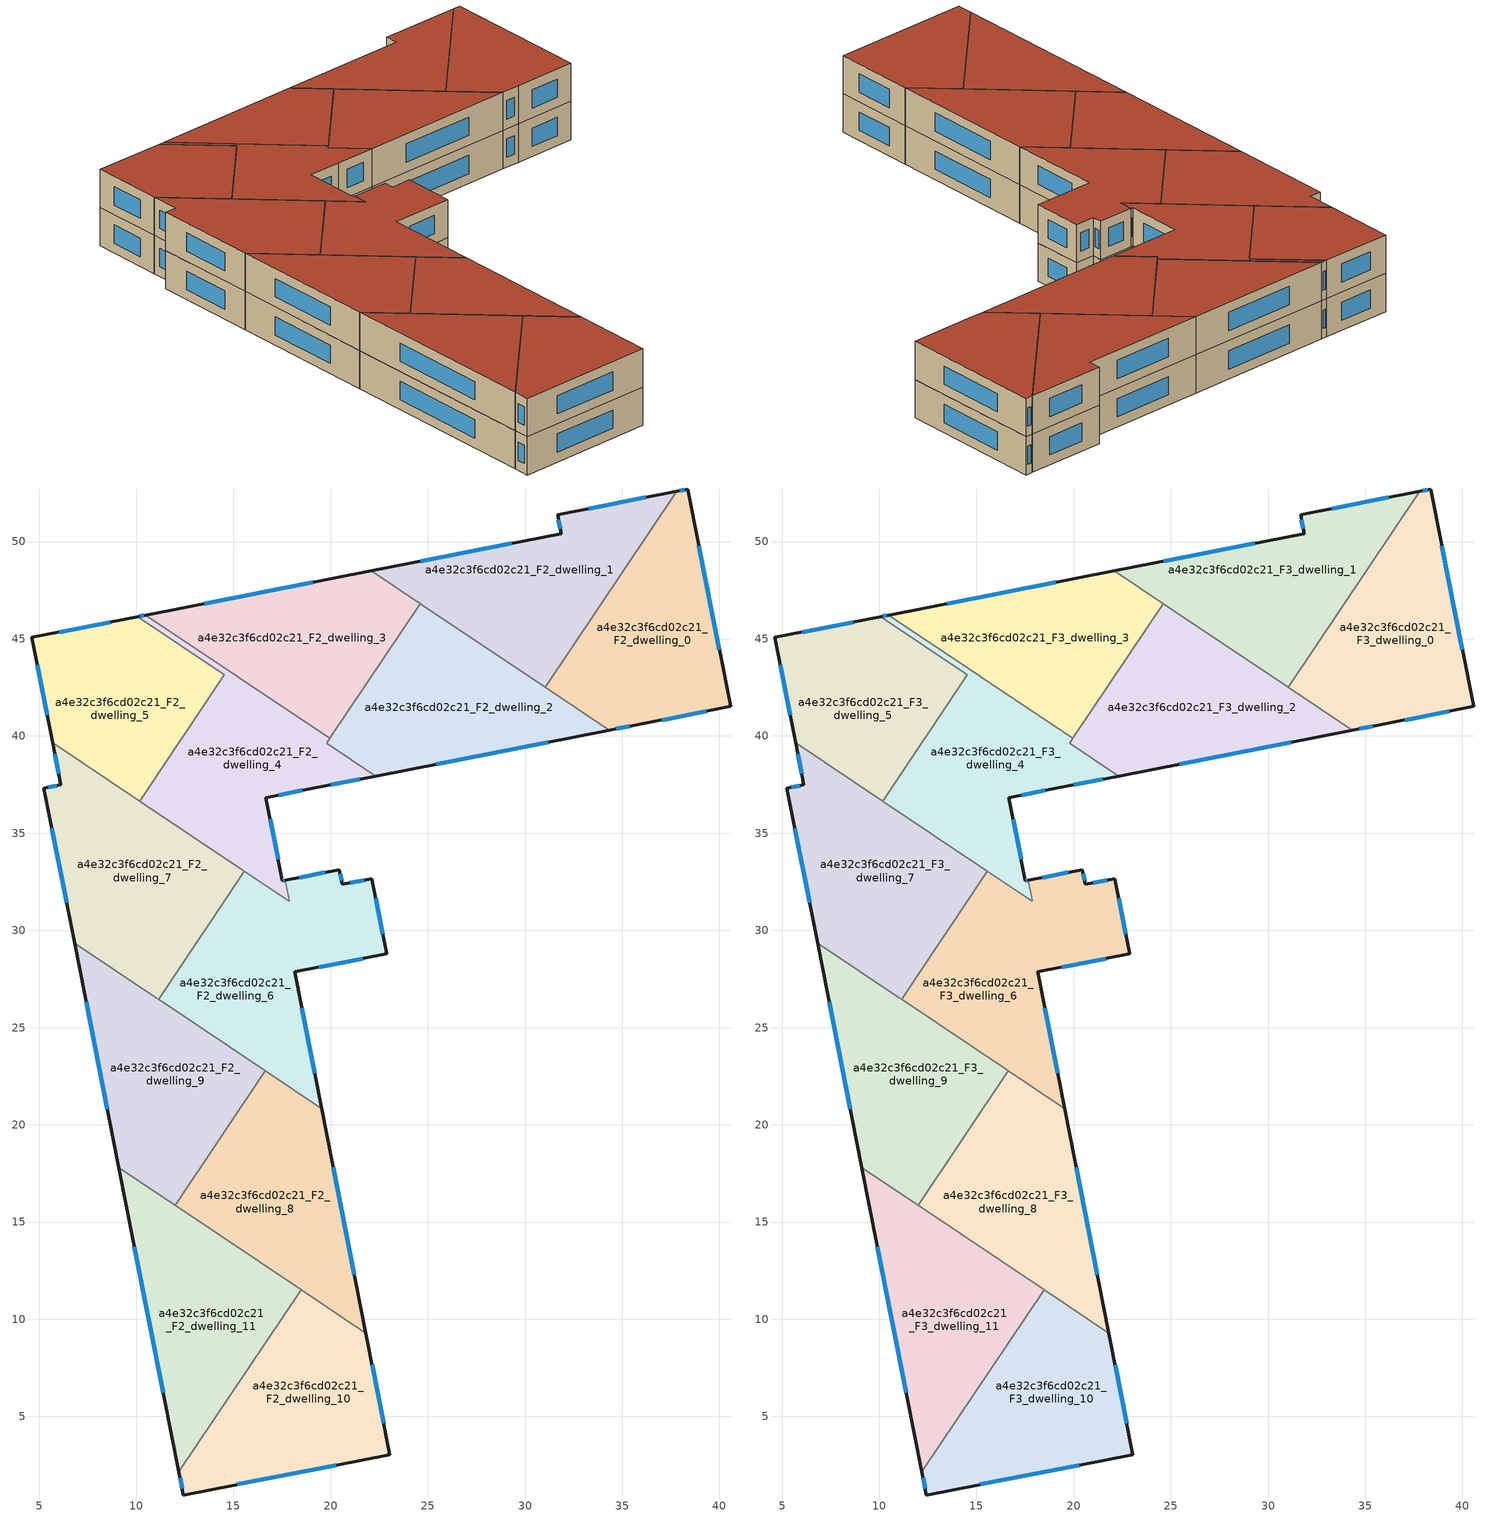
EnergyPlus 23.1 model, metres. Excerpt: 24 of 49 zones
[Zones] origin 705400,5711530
a4e32c3f6cd02c21_F2_dwelling_0
 floor to a4e32c3f6cd02c21_F1_dwelling_0 (EU_floor_Construction): 38.37,52.7 40.57,41.52 35.77,40.57 34.32,40.29 31.04,42.5 37.8,52.59 z6
 wall outside (EU_wall_Construction): 34.32,40.29 35.77,40.57 40.57,41.52 38.37,52.7 37.8,52.59 z6:9
 wall to a4e32c3f6cd02c21_F2_dwelling_1 (EU_wall_Construction): 37.8,52.59 31.04,42.5 z6:9
 wall to a4e32c3f6cd02c21_F2_dwelling_2 (EU_wall_Construction): 31.04,42.5 34.32,40.29 z6:9
 window (EU_Window_Construction): 34.7,40.36 35.39,40.5 / 38.22,52.68 37.95,52.62 / 40,44.43 38.94,49.8 / 37.02,40.82 39.32,41.28 z6.78:8.22
a4e32c3f6cd02c21_F2_dwelling_1
 floor to a4e32c3f6cd02c21_F1_dwelling_1 (EU_floor_Construction): 37.8,52.59 31.04,42.5 22.08,48.5 31.86,50.41 31.67,51.39 z6
 wall outside (EU_wall_Construction): 37.8,52.59 31.67,51.39 31.86,50.41 22.08,48.5 z6:9
 wall to a4e32c3f6cd02c21_F2_dwelling_3 (EU_wall_Construction): 22.08,48.5 24.61,46.8 z6:9
 wall to a4e32c3f6cd02c21_F2_dwelling_2 (EU_wall_Construction): 24.61,46.8 31.04,42.5 z6:9
 window (EU_Window_Construction): 29.32,49.91 24.63,48.99 / 31.72,51.13 31.81,50.67 / 36.21,52.28 33.26,51.7 z6.78:8.22
a4e32c3f6cd02c21_F2_dwelling_10
 floor to a4e32c3f6cd02c21_F1_dwelling_10 (EU_floor_Construction): 21.81,9.29 23.05,3.04 12.43,0.96 12.19,2.15 18.48,11.52 z6
 wall outside (EU_wall_Construction): 12.19,2.15 12.43,0.96 23.05,3.04 21.81,9.29 z6:9
 wall to a4e32c3f6cd02c21_F2_dwelling_11 (EU_wall_Construction): 18.48,11.52 12.19,2.15 z6:9
 wall to a4e32c3f6cd02c21_F2_dwelling_8 (EU_wall_Construction): 21.81,9.29 18.48,11.52 z6:9
 window (EU_Window_Construction): 22.72,4.66 22.13,7.66 / 15.19,1.5 20.28,2.5 / 12.26,1.84 12.37,1.27 z6.78:8.22
a4e32c3f6cd02c21_F2_dwelling_11
 floor to a4e32c3f6cd02c21_F1_dwelling_11 (EU_floor_Construction): 18.48,11.52 12.19,2.15 9.1,17.8 z6
 wall outside (EU_wall_Construction): 9.1,17.8 12.19,2.15 z6:9
 wall to a4e32c3f6cd02c21_F2_dwelling_9 (EU_wall_Construction): 12,15.86 9.1,17.8 z6:9
 wall to a4e32c3f6cd02c21_F2_dwelling_8 (EU_wall_Construction): 18.48,11.52 12,15.86 z6:9
 window (EU_Window_Construction): 9.91,13.73 11.39,6.22 z6.78:8.22
a4e32c3f6cd02c21_F2_dwelling_2
 floor to a4e32c3f6cd02c21_F1_dwelling_2 (EU_floor_Construction): 34.32,40.29 22.32,37.94 19.8,39.63 24.61,46.8 z6
 wall outside (EU_wall_Construction): 22.32,37.94 34.32,40.29 z6:9
 wall to a4e32c3f6cd02c21_F2_dwelling_4 (EU_wall_Construction): 19.96,39.88 19.8,39.63 22.32,37.94 z6:9
 wall to a4e32c3f6cd02c21_F2_dwelling_3 (EU_wall_Construction): 24.61,46.8 19.96,39.88 z6:9
 window (EU_Window_Construction): 25.44,38.55 31.2,39.68 z6.78:8.22
a4e32c3f6cd02c21_F2_dwelling_3
 floor to a4e32c3f6cd02c21_F1_dwelling_3 (EU_floor_Construction): 24.61,46.8 19.96,39.88 10.5,46.22 22.08,48.5 z6
 wall outside (EU_wall_Construction): 22.08,48.5 10.5,46.22 z6:9
 wall to a4e32c3f6cd02c21_F2_dwelling_4 (EU_wall_Construction): 10.5,46.22 19.96,39.88 z6:9
 window (EU_Window_Construction): 19.07,47.9 13.51,46.81 z6.78:8.22
a4e32c3f6cd02c21_F2_dwelling_4
 floor to a4e32c3f6cd02c21_F1_dwelling_4 (EU_floor_Construction): 19.96,39.88 19.8,39.63 22.32,37.94 19.2,37.33 16.67,36.83 17.51,32.55 17.66,32.58 17.69,32.43 17.88,31.49 10.18,36.65 14.54,43.15 10.08,46.14 10.5,46.22 z6
 wall outside (EU_wall_Construction): 10.5,46.22 10.08,46.14 / 17.66,32.58 17.51,32.55 16.67,36.83 19.2,37.33 22.32,37.94 z6:9
 wall to a4e32c3f6cd02c21_F2_dwelling_5 (EU_wall_Construction): 10.08,46.14 14.54,43.15 10.18,36.65 z6:9
 wall to a4e32c3f6cd02c21_F2_dwelling_6 (EU_wall_Construction): 15.56,33.04 17.88,31.49 17.83,31.7 17.69,32.43 17.66,32.58 z6:9
 wall to a4e32c3f6cd02c21_F2_dwelling_7 (EU_wall_Construction): 10.18,36.65 15.48,33.1 15.56,33.04 z6:9
 window (EU_Window_Construction): 10.39,46.2 10.19,46.16 / 20.01,37.49 21.51,37.78 / 17.33,36.96 18.54,37.2 / 17.29,33.66 16.89,35.71 / 17.62,32.57 17.55,32.56 z6.78:8.22
a4e32c3f6cd02c21_F2_dwelling_5
 floor to a4e32c3f6cd02c21_F1_dwelling_5 (EU_floor_Construction): 14.54,43.15 10.18,36.65 5.7,39.66 4.63,45.07 10.08,46.14 z6
 wall outside (EU_wall_Construction): 10.08,46.14 4.63,45.07 5.7,39.66 z6:9
 wall to a4e32c3f6cd02c21_F2_dwelling_7 (EU_wall_Construction): 5.7,39.66 10.18,36.65 z6:9
 window (EU_Window_Construction): 4.91,43.66 5.42,41.06 / 8.67,45.86 6.05,45.35 z6.78:8.22
a4e32c3f6cd02c21_F2_dwelling_6
 floor to a4e32c3f6cd02c21_F1_dwelling_6 (EU_floor_Construction): 22.12,32.66 22.88,28.79 18.15,27.87 19.54,20.83 11.15,26.45 15.56,33.04 17.88,31.49 17.83,31.7 17.69,32.43 17.66,32.58 20.45,33.12 20.61,32.36 z6
 wall outside (EU_wall_Construction): 19.54,20.83 18.15,27.87 22.88,28.79 22.12,32.66 20.61,32.36 20.45,33.12 17.66,32.58 z6:9
 wall to a4e32c3f6cd02c21_F2_dwelling_7 (EU_wall_Construction): 15.56,33.04 11.15,26.45 z6:9
 wall to a4e32c3f6cd02c21_F2_dwelling_9 (EU_wall_Construction): 11.15,26.45 16.64,22.77 z6:9
 wall to a4e32c3f6cd02c21_F2_dwelling_8 (EU_wall_Construction): 16.64,22.77 19.54,20.83 z6:9
 window (EU_Window_Construction): 19.73,32.98 18.39,32.72 / 20.57,32.56 20.49,32.93 / 21.73,32.58 21,32.44 / 22.69,29.8 22.32,31.65 / 19.38,28.11 21.65,28.55 / 19.18,22.66 18.51,26.03 z6.78:8.22
a4e32c3f6cd02c21_F2_dwelling_7
 floor to a4e32c3f6cd02c21_F1_dwelling_7 (EU_floor_Construction): 15.48,33.1 15.56,33.04 11.15,26.45 11.06,26.51 6.83,29.35 5.25,37.32 6.13,37.49 5.7,39.66 z6
 wall outside (EU_wall_Construction): 5.7,39.66 6.13,37.49 5.25,37.32 6.83,29.35 z6:9
 wall to a4e32c3f6cd02c21_F2_dwelling_9 (EU_wall_Construction): 6.83,29.35 11.06,26.51 11.15,26.45 z6:9
 window (EU_Window_Construction): 5.66,35.25 6.42,31.42 / 5.9,37.45 5.48,37.37 / 5.81,39.09 6.02,38.05 z6.78:8.22
a4e32c3f6cd02c21_F2_dwelling_8
 floor to a4e32c3f6cd02c21_F1_dwelling_8 (EU_floor_Construction): 19.54,20.83 21.81,9.29 12,15.86 16.64,22.77 z6
 wall outside (EU_wall_Construction): 21.81,9.29 19.54,20.83 z6:9
 wall to a4e32c3f6cd02c21_F2_dwelling_9 (EU_wall_Construction): 16.64,22.77 12,15.86 z6:9
 window (EU_Window_Construction): 21.22,12.29 20.13,17.82 z6.78:8.22
a4e32c3f6cd02c21_F2_dwelling_9
 floor to a4e32c3f6cd02c21_F1_dwelling_9 (EU_floor_Construction): 16.64,22.77 12,15.86 9.1,17.8 6.83,29.35 z6
 wall outside (EU_wall_Construction): 6.83,29.35 9.1,17.8 z6:9
 window (EU_Window_Construction): 7.42,26.34 8.51,20.8 z6.78:8.22
a4e32c3f6cd02c21_F3_dwelling_0
 floor to a4e32c3f6cd02c21_F2_dwelling_0 (EU_floor_Construction): 38.37,52.7 40.57,41.52 35.77,40.57 34.32,40.29 31.04,42.5 37.8,52.59 z9
 wall outside (EU_wall_Construction): 34.32,40.29 35.77,40.57 40.57,41.52 38.37,52.7 37.8,52.59 z9:12
 wall to a4e32c3f6cd02c21_F3_dwelling_1 (EU_wall_Construction): 37.8,52.59 31.04,42.5 z9:12
 wall to a4e32c3f6cd02c21_F3_dwelling_2 (EU_wall_Construction): 31.04,42.5 34.32,40.29 z9:12
 window (EU_Window_Construction): 34.7,40.36 35.39,40.5 / 38.22,52.68 37.95,52.62 / 40,44.43 38.94,49.8 / 37.02,40.82 39.32,41.28 z9.78:11.22
 roof outside (EU_roof_Construction): 40.57,41.52 38.37,52.7 37.8,52.59 31.04,42.5 34.32,40.29 35.77,40.57 z12
a4e32c3f6cd02c21_F3_dwelling_1
 floor to a4e32c3f6cd02c21_F2_dwelling_1 (EU_floor_Construction): 37.8,52.59 31.04,42.5 22.08,48.5 31.86,50.41 31.67,51.39 z9
 wall outside (EU_wall_Construction): 37.8,52.59 31.67,51.39 31.86,50.41 22.08,48.5 z9:12
 wall to a4e32c3f6cd02c21_F3_dwelling_3 (EU_wall_Construction): 22.08,48.5 24.61,46.8 z9:12
 wall to a4e32c3f6cd02c21_F3_dwelling_2 (EU_wall_Construction): 24.61,46.8 31.04,42.5 z9:12
 window (EU_Window_Construction): 29.32,49.91 24.63,48.99 / 31.72,51.13 31.81,50.67 / 36.21,52.28 33.26,51.7 z9.78:11.22
 roof outside (EU_roof_Construction): 31.04,42.5 37.8,52.59 31.67,51.39 31.86,50.41 22.08,48.5 z12
a4e32c3f6cd02c21_F3_dwelling_10
 floor to a4e32c3f6cd02c21_F2_dwelling_10 (EU_floor_Construction): 21.81,9.29 23.05,3.04 12.43,0.96 12.19,2.15 18.48,11.52 z9
 wall outside (EU_wall_Construction): 12.19,2.15 12.43,0.96 23.05,3.04 21.81,9.29 z9:12
 wall to a4e32c3f6cd02c21_F3_dwelling_11 (EU_wall_Construction): 18.48,11.52 12.19,2.15 z9:12
 wall to a4e32c3f6cd02c21_F3_dwelling_8 (EU_wall_Construction): 21.81,9.29 18.48,11.52 z9:12
 window (EU_Window_Construction): 22.72,4.66 22.13,7.66 / 15.19,1.5 20.28,2.5 / 12.26,1.84 12.37,1.27 z9.78:11.22
 roof outside (EU_roof_Construction): 23.05,3.04 21.81,9.29 18.48,11.52 12.19,2.15 12.43,0.96 z12
a4e32c3f6cd02c21_F3_dwelling_11
 floor to a4e32c3f6cd02c21_F2_dwelling_11 (EU_floor_Construction): 18.48,11.52 12.19,2.15 9.1,17.8 z9
 wall outside (EU_wall_Construction): 9.1,17.8 12.19,2.15 z9:12
 wall to a4e32c3f6cd02c21_F3_dwelling_9 (EU_wall_Construction): 12,15.86 9.1,17.8 z9:12
 wall to a4e32c3f6cd02c21_F3_dwelling_8 (EU_wall_Construction): 18.48,11.52 12,15.86 z9:12
 window (EU_Window_Construction): 9.91,13.73 11.39,6.22 z9.78:11.22
 roof outside (EU_roof_Construction): 12.19,2.15 18.48,11.52 9.1,17.8 z12
a4e32c3f6cd02c21_F3_dwelling_2
 floor to a4e32c3f6cd02c21_F2_dwelling_2 (EU_floor_Construction): 34.32,40.29 22.32,37.94 19.8,39.63 24.61,46.8 z9
 wall outside (EU_wall_Construction): 22.32,37.94 34.32,40.29 z9:12
 wall to a4e32c3f6cd02c21_F3_dwelling_4 (EU_wall_Construction): 19.96,39.88 19.8,39.63 22.32,37.94 z9:12
 wall to a4e32c3f6cd02c21_F3_dwelling_3 (EU_wall_Construction): 24.61,46.8 19.96,39.88 z9:12
 window (EU_Window_Construction): 25.44,38.55 31.2,39.68 z9.78:11.22
 roof outside (EU_roof_Construction): 34.32,40.29 24.61,46.8 19.8,39.63 22.32,37.94 z12
a4e32c3f6cd02c21_F3_dwelling_3
 floor to a4e32c3f6cd02c21_F2_dwelling_3 (EU_floor_Construction): 24.61,46.8 19.96,39.88 10.5,46.22 22.08,48.5 z9
 wall outside (EU_wall_Construction): 22.08,48.5 10.5,46.22 z9:12
 wall to a4e32c3f6cd02c21_F3_dwelling_4 (EU_wall_Construction): 10.5,46.22 19.96,39.88 z9:12
 window (EU_Window_Construction): 19.07,47.9 13.51,46.81 z9.78:11.22
 roof outside (EU_roof_Construction): 19.96,39.88 24.61,46.8 22.08,48.5 10.5,46.22 z12
a4e32c3f6cd02c21_F3_dwelling_4
 floor to a4e32c3f6cd02c21_F2_dwelling_4 (EU_floor_Construction): 19.96,39.88 19.8,39.63 22.32,37.94 19.2,37.33 16.67,36.83 17.51,32.55 17.66,32.58 17.69,32.43 17.88,31.49 10.18,36.65 14.54,43.15 10.08,46.14 10.5,46.22 z9
 wall outside (EU_wall_Construction): 10.5,46.22 10.08,46.14 / 17.66,32.58 17.51,32.55 16.67,36.83 19.2,37.33 22.32,37.94 z9:12
 wall to a4e32c3f6cd02c21_F3_dwelling_5 (EU_wall_Construction): 10.08,46.14 14.54,43.15 10.18,36.65 z9:12
 wall to a4e32c3f6cd02c21_F3_dwelling_6 (EU_wall_Construction): 15.56,33.04 17.88,31.49 17.83,31.7 17.69,32.43 17.66,32.58 z9:12
 wall to a4e32c3f6cd02c21_F3_dwelling_7 (EU_wall_Construction): 10.18,36.65 15.48,33.1 15.56,33.04 z9:12
 window (EU_Window_Construction): 10.39,46.2 10.19,46.16 / 20.01,37.49 21.51,37.78 / 17.33,36.96 18.54,37.2 / 17.29,33.66 16.89,35.71 / 17.62,32.57 17.55,32.56 z9.78:11.22
 roof outside (EU_roof_Construction): 17.88,31.49 17.69,32.43 17.66,32.58 17.51,32.55 16.67,36.83 19.2,37.33 22.32,37.94 19.8,39.63 19.96,39.88 10.5,46.22 10.08,46.14 14.54,43.15 10.18,36.65 z12
a4e32c3f6cd02c21_F3_dwelling_5
 floor to a4e32c3f6cd02c21_F2_dwelling_5 (EU_floor_Construction): 14.54,43.15 10.18,36.65 5.7,39.66 4.63,45.07 10.08,46.14 z9
 wall outside (EU_wall_Construction): 10.08,46.14 4.63,45.07 5.7,39.66 z9:12
 wall to a4e32c3f6cd02c21_F3_dwelling_7 (EU_wall_Construction): 5.7,39.66 10.18,36.65 z9:12
 window (EU_Window_Construction): 4.91,43.66 5.42,41.06 / 8.67,45.86 6.05,45.35 z9.78:11.22
 roof outside (EU_roof_Construction): 10.18,36.65 14.54,43.15 10.08,46.14 4.63,45.07 5.7,39.66 z12
a4e32c3f6cd02c21_F3_dwelling_6
 floor to a4e32c3f6cd02c21_F2_dwelling_6 (EU_floor_Construction): 22.12,32.66 22.88,28.79 18.15,27.87 19.54,20.83 11.15,26.45 15.56,33.04 17.88,31.49 17.83,31.7 17.69,32.43 17.66,32.58 20.45,33.12 20.61,32.36 z9
 wall outside (EU_wall_Construction): 19.54,20.83 18.15,27.87 22.88,28.79 22.12,32.66 20.61,32.36 20.45,33.12 17.66,32.58 z9:12
 wall to a4e32c3f6cd02c21_F3_dwelling_7 (EU_wall_Construction): 15.56,33.04 11.15,26.45 z9:12
 wall to a4e32c3f6cd02c21_F3_dwelling_9 (EU_wall_Construction): 11.15,26.45 16.64,22.77 z9:12
 wall to a4e32c3f6cd02c21_F3_dwelling_8 (EU_wall_Construction): 16.64,22.77 19.54,20.83 z9:12
 window (EU_Window_Construction): 19.73,32.98 18.39,32.72 / 20.57,32.56 20.49,32.93 / 21.73,32.58 21,32.44 / 22.69,29.8 22.32,31.65 / 19.38,28.11 21.65,28.55 / 19.18,22.66 18.51,26.03 z9.78:11.22
 roof outside (EU_roof_Construction): 19.54,20.83 18.15,27.87 22.88,28.79 22.12,32.66 20.61,32.36 20.45,33.12 17.66,32.58 17.69,32.43 17.83,31.7 17.88,31.49 15.56,33.04 11.15,26.45 z12
a4e32c3f6cd02c21_F3_dwelling_7
 floor to a4e32c3f6cd02c21_F2_dwelling_7 (EU_floor_Construction): 15.48,33.1 15.56,33.04 11.15,26.45 11.06,26.51 6.83,29.35 5.25,37.32 6.13,37.49 5.7,39.66 z9
 wall outside (EU_wall_Construction): 5.7,39.66 6.13,37.49 5.25,37.32 6.83,29.35 z9:12
 wall to a4e32c3f6cd02c21_F3_dwelling_9 (EU_wall_Construction): 6.83,29.35 11.06,26.51 11.15,26.45 z9:12
 window (EU_Window_Construction): 5.66,35.25 6.42,31.42 / 5.9,37.45 5.48,37.37 / 5.81,39.09 6.02,38.05 z9.78:11.22
 roof outside (EU_roof_Construction): 11.15,26.45 15.56,33.04 15.48,33.1 5.7,39.66 6.13,37.49 5.25,37.32 6.83,29.35 11.06,26.51 z12
a4e32c3f6cd02c21_F3_dwelling_8
 floor to a4e32c3f6cd02c21_F2_dwelling_8 (EU_floor_Construction): 19.54,20.83 21.81,9.29 12,15.86 16.64,22.77 z9
 wall outside (EU_wall_Construction): 21.81,9.29 19.54,20.83 z9:12
 wall to a4e32c3f6cd02c21_F3_dwelling_9 (EU_wall_Construction): 16.64,22.77 12,15.86 z9:12
 window (EU_Window_Construction): 21.22,12.29 20.13,17.82 z9.78:11.22
 roof outside (EU_roof_Construction): 21.81,9.29 19.54,20.83 16.64,22.77 12,15.86 z12
a4e32c3f6cd02c21_F3_dwelling_9
 floor to a4e32c3f6cd02c21_F2_dwelling_9 (EU_floor_Construction): 16.64,22.77 12,15.86 9.1,17.8 6.83,29.35 z9
 wall outside (EU_wall_Construction): 6.83,29.35 9.1,17.8 z9:12
 window (EU_Window_Construction): 7.42,26.34 8.51,20.8 z9.78:11.22
 roof outside (EU_roof_Construction): 12,15.86 16.64,22.77 6.83,29.35 9.1,17.8 z12
[Building]
EU S2 Campaign: North Axis=0; Terrain=City; Solar Distribution=FullExterior
[Site:Location]
London: Latitude=51.5; Longitude=-0.5; Time Zone=0; Elevation=25
[SizingPeriod:WeatherFileDays]
AnnualSizingPeriod: Begin Month=1; Begin Day of Month=1; End Month=12; End Day of Month=31; Day of Week for Start Day=Monday; Use Weather File Daylight Saving Period=No; Use Weather File Rain and Snow Indicators=No
[MATERIAL]
EU_InternalMass_Material: Roughness=MediumRough; Thickness=0.1; Conductivity=1; Density=1800; Specific Heat=900; Thermal Absorptance=0.9; Solar Absorptance=0.7; Visible Absorptance=0.7
[MATERIAL:NOMASS] Roughness=MediumRough; Thermal Absorptance=0.9; Solar Absorptance=0.7; Visible Absorptance=0.7
Name | Thermal Resistance
EU_wall_NoMass | 3.06955
EU_roof_NoMass | 4.82358
EU_floor_NoMass | 3.75167
[WINDOWMATERIAL:SIMPLEGLAZINGSYSTEM]
EU_Window_SimpleGlazing: UFactor=1.87571; Solar Heat Gain Coefficient=0.72; Visible Transmittance=0.72
[CONSTRUCTION]
EU_wall_Construction: EU_wall_NoMass
EU_roof_Construction: EU_roof_NoMass
EU_floor_Construction: EU_floor_NoMass
EU_Window_Construction: EU_Window_SimpleGlazing
EU_InternalMass_Construction: EU_InternalMass_Material
[ZONE] Type=1; Multiplier=1; Ceiling Height=autocalculate; Floor Area=autocalculate; Part of Total Floor Area=Yes
Name | Volume
a4e32c3f6cd02c21_F2_dwelling_0; a4e32c3f6cd02c21_F3_dwelling_0 | 190.938
a4e32c3f6cd02c21_F2_dwelling_1; a4e32c3f6cd02c21_F3_dwelling_1; a4e32c3f6cd02c21_F2_dwelling_10; a4e32c3f6cd02c21_F3_dwelling_10 | 190.933
a4e32c3f6cd02c21_F2_dwelling_11; a4e32c3f6cd02c21_F3_dwelling_11 | 190.924
a4e32c3f6cd02c21_F2_dwelling_2; a4e32c3f6cd02c21_F3_dwelling_2 | 190.942
a4e32c3f6cd02c21_F2_dwelling_3; a4e32c3f6cd02c21_F3_dwelling_3 | 180.52
a4e32c3f6cd02c21_F2_dwelling_4; a4e32c3f6cd02c21_F3_dwelling_4 | 181.146
a4e32c3f6cd02c21_F2_dwelling_5; a4e32c3f6cd02c21_F3_dwelling_5 | 172.167
a4e32c3f6cd02c21_F2_dwelling_6; a4e32c3f6cd02c21_F3_dwelling_6 | 209.608
a4e32c3f6cd02c21_F2_dwelling_7; a4e32c3f6cd02c21_F3_dwelling_7 | 211.143
a4e32c3f6cd02c21_F2_dwelling_8; a4e32c3f6cd02c21_F3_dwelling_8 | 190.941
a4e32c3f6cd02c21_F2_dwelling_9; a4e32c3f6cd02c21_F3_dwelling_9 | 190.945
[INTERNALMASS] Construction=EU_InternalMass_Construction
Name | Zone or ZoneList | Surface Area
a4e32c3f6cd02c21_F2_dwelling_0_EU_InternalMass | a4e32c3f6cd02c21_F2_dwelling_0 | 63.646
a4e32c3f6cd02c21_F2_dwelling_1_EU_InternalMass | a4e32c3f6cd02c21_F2_dwelling_1 | 63.6444
a4e32c3f6cd02c21_F2_dwelling_2_EU_InternalMass | a4e32c3f6cd02c21_F2_dwelling_2 | 63.6476
a4e32c3f6cd02c21_F2_dwelling_3_EU_InternalMass | a4e32c3f6cd02c21_F2_dwelling_3 | 60.1797
a4e32c3f6cd02c21_F2_dwelling_4_EU_InternalMass | a4e32c3f6cd02c21_F2_dwelling_4 | 60.3782
a4e32c3f6cd02c21_F2_dwelling_5_EU_InternalMass | a4e32c3f6cd02c21_F2_dwelling_5 | 57.3884
a4e32c3f6cd02c21_F2_dwelling_6_EU_InternalMass | a4e32c3f6cd02c21_F2_dwelling_6 | 69.877
a4e32c3f6cd02c21_F2_dwelling_7_EU_InternalMass | a4e32c3f6cd02c21_F2_dwelling_7 | 70.3824
a4e32c3f6cd02c21_F2_dwelling_8_EU_InternalMass | a4e32c3f6cd02c21_F2_dwelling_8 | 63.647
a4e32c3f6cd02c21_F2_dwelling_9_EU_InternalMass | a4e32c3f6cd02c21_F2_dwelling_9 | 63.6479
a4e32c3f6cd02c21_F2_dwelling_10_EU_InternalMass | a4e32c3f6cd02c21_F2_dwelling_10 | 63.6442
a4e32c3f6cd02c21_F2_dwelling_11_EU_InternalMass | a4e32c3f6cd02c21_F2_dwelling_11 | 63.6411
a4e32c3f6cd02c21_F3_dwelling_0_EU_InternalMass | a4e32c3f6cd02c21_F3_dwelling_0 | 63.646
a4e32c3f6cd02c21_F3_dwelling_1_EU_InternalMass | a4e32c3f6cd02c21_F3_dwelling_1 | 63.6444
a4e32c3f6cd02c21_F3_dwelling_2_EU_InternalMass | a4e32c3f6cd02c21_F3_dwelling_2 | 63.6476
a4e32c3f6cd02c21_F3_dwelling_3_EU_InternalMass | a4e32c3f6cd02c21_F3_dwelling_3 | 60.1797
a4e32c3f6cd02c21_F3_dwelling_4_EU_InternalMass | a4e32c3f6cd02c21_F3_dwelling_4 | 60.3782
a4e32c3f6cd02c21_F3_dwelling_5_EU_InternalMass | a4e32c3f6cd02c21_F3_dwelling_5 | 57.3884
a4e32c3f6cd02c21_F3_dwelling_6_EU_InternalMass | a4e32c3f6cd02c21_F3_dwelling_6 | 69.877
a4e32c3f6cd02c21_F3_dwelling_7_EU_InternalMass | a4e32c3f6cd02c21_F3_dwelling_7 | 70.3824
a4e32c3f6cd02c21_F3_dwelling_8_EU_InternalMass | a4e32c3f6cd02c21_F3_dwelling_8 | 63.647
a4e32c3f6cd02c21_F3_dwelling_9_EU_InternalMass | a4e32c3f6cd02c21_F3_dwelling_9 | 63.6479
a4e32c3f6cd02c21_F3_dwelling_10_EU_InternalMass | a4e32c3f6cd02c21_F3_dwelling_10 | 63.6442
a4e32c3f6cd02c21_F3_dwelling_11_EU_InternalMass | a4e32c3f6cd02c21_F3_dwelling_11 | 63.6411
[OTHEREQUIPMENT] Fuel Type=Electricity; Design Level Calculation Method=Watts/Area; Power per Zone Floor Area=1; Fraction Latent=0; Fraction Radiant=0; Fraction Lost=0; Carbon Dioxide Generation Rate=0; EndUse Subcategory=EU_Step8_InternalGains
Name | Zone or ZoneList or Space or SpaceList | Schedule
EU_Step8_InternalGain_a4e32c3f6cd02c21_F2_dwelling_0_f000 | a4e32c3f6cd02c21_F2_dwelling_0 | EU_Step8_GainSchedule_a4e32c3f6cd02c21_F2_dwelling_0_f000
EU_Step8_InternalGain_a4e32c3f6cd02c21_F2_dwelling_1_f000 | a4e32c3f6cd02c21_F2_dwelling_1 | EU_Step8_GainSchedule_a4e32c3f6cd02c21_F2_dwelling_1_f000
EU_Step8_InternalGain_a4e32c3f6cd02c21_F2_dwelling_2_f000 | a4e32c3f6cd02c21_F2_dwelling_2 | EU_Step8_GainSchedule_a4e32c3f6cd02c21_F2_dwelling_2_f000
EU_Step8_InternalGain_a4e32c3f6cd02c21_F2_dwelling_3_f000 | a4e32c3f6cd02c21_F2_dwelling_3 | EU_Step8_GainSchedule_a4e32c3f6cd02c21_F2_dwelling_3_f000
EU_Step8_InternalGain_a4e32c3f6cd02c21_F2_dwelling_4_f000 | a4e32c3f6cd02c21_F2_dwelling_4 | EU_Step8_GainSchedule_a4e32c3f6cd02c21_F2_dwelling_4_f000
EU_Step8_InternalGain_a4e32c3f6cd02c21_F2_dwelling_5_f000 | a4e32c3f6cd02c21_F2_dwelling_5 | EU_Step8_GainSchedule_a4e32c3f6cd02c21_F2_dwelling_5_f000
EU_Step8_InternalGain_a4e32c3f6cd02c21_F2_dwelling_6_f000 | a4e32c3f6cd02c21_F2_dwelling_6 | EU_Step8_GainSchedule_a4e32c3f6cd02c21_F2_dwelling_6_f000
EU_Step8_InternalGain_a4e32c3f6cd02c21_F2_dwelling_7_f000 | a4e32c3f6cd02c21_F2_dwelling_7 | EU_Step8_GainSchedule_a4e32c3f6cd02c21_F2_dwelling_7_f000
EU_Step8_InternalGain_a4e32c3f6cd02c21_F2_dwelling_8_f000 | a4e32c3f6cd02c21_F2_dwelling_8 | EU_Step8_GainSchedule_a4e32c3f6cd02c21_F2_dwelling_8_f000
EU_Step8_InternalGain_a4e32c3f6cd02c21_F2_dwelling_9_f000 | a4e32c3f6cd02c21_F2_dwelling_9 | EU_Step8_GainSchedule_a4e32c3f6cd02c21_F2_dwelling_9_f000
EU_Step8_InternalGain_a4e32c3f6cd02c21_F2_dwelling_10_f000 | a4e32c3f6cd02c21_F2_dwelling_10 | EU_Step8_GainSchedule_a4e32c3f6cd02c21_F2_dwelling_10_f000
EU_Step8_InternalGain_a4e32c3f6cd02c21_F2_dwelling_11_f000 | a4e32c3f6cd02c21_F2_dwelling_11 | EU_Step8_GainSchedule_a4e32c3f6cd02c21_F2_dwelling_11_f000
EU_Step8_InternalGain_a4e32c3f6cd02c21_F3_dwelling_0_f000 | a4e32c3f6cd02c21_F3_dwelling_0 | EU_Step8_GainSchedule_a4e32c3f6cd02c21_F3_dwelling_0_f000
EU_Step8_InternalGain_a4e32c3f6cd02c21_F3_dwelling_1_f000 | a4e32c3f6cd02c21_F3_dwelling_1 | EU_Step8_GainSchedule_a4e32c3f6cd02c21_F3_dwelling_1_f000
EU_Step8_InternalGain_a4e32c3f6cd02c21_F3_dwelling_2_f000 | a4e32c3f6cd02c21_F3_dwelling_2 | EU_Step8_GainSchedule_a4e32c3f6cd02c21_F3_dwelling_2_f000
EU_Step8_InternalGain_a4e32c3f6cd02c21_F3_dwelling_3_f000 | a4e32c3f6cd02c21_F3_dwelling_3 | EU_Step8_GainSchedule_a4e32c3f6cd02c21_F3_dwelling_3_f000
EU_Step8_InternalGain_a4e32c3f6cd02c21_F3_dwelling_4_f000 | a4e32c3f6cd02c21_F3_dwelling_4 | EU_Step8_GainSchedule_a4e32c3f6cd02c21_F3_dwelling_4_f000
EU_Step8_InternalGain_a4e32c3f6cd02c21_F3_dwelling_5_f000 | a4e32c3f6cd02c21_F3_dwelling_5 | EU_Step8_GainSchedule_a4e32c3f6cd02c21_F3_dwelling_5_f000
EU_Step8_InternalGain_a4e32c3f6cd02c21_F3_dwelling_6_f000 | a4e32c3f6cd02c21_F3_dwelling_6 | EU_Step8_GainSchedule_a4e32c3f6cd02c21_F3_dwelling_6_f000
EU_Step8_InternalGain_a4e32c3f6cd02c21_F3_dwelling_7_f000 | a4e32c3f6cd02c21_F3_dwelling_7 | EU_Step8_GainSchedule_a4e32c3f6cd02c21_F3_dwelling_7_f000
EU_Step8_InternalGain_a4e32c3f6cd02c21_F3_dwelling_8_f000 | a4e32c3f6cd02c21_F3_dwelling_8 | EU_Step8_GainSchedule_a4e32c3f6cd02c21_F3_dwelling_8_f000
EU_Step8_InternalGain_a4e32c3f6cd02c21_F3_dwelling_9_f000 | a4e32c3f6cd02c21_F3_dwelling_9 | EU_Step8_GainSchedule_a4e32c3f6cd02c21_F3_dwelling_9_f000
EU_Step8_InternalGain_a4e32c3f6cd02c21_F3_dwelling_10_f000 | a4e32c3f6cd02c21_F3_dwelling_10 | EU_Step8_GainSchedule_a4e32c3f6cd02c21_F3_dwelling_10_f000
EU_Step8_InternalGain_a4e32c3f6cd02c21_F3_dwelling_11_f000 | a4e32c3f6cd02c21_F3_dwelling_11 | EU_Step8_GainSchedule_a4e32c3f6cd02c21_F3_dwelling_11_f000
[ZONEVENTILATION:DESIGNFLOWRATE] Schedule=EU_AlwaysOn; Design Flow Rate Calculation Method=AirChanges/Hour; Air Changes per Hour=0.493607; Ventilation Type=Natural; Fan Pressure Rise=0; Fan Total Efficiency=1; Constant Term Coefficient=1; Temperature Term Coefficient=0; Velocity Term Coefficient=0; Velocity Squared Term Coefficient=0; Minimum Indoor Temperature=-100; Maximum Indoor Temperature=100; Delta Temperature=-100; Minimum Outdoor Temperature=-100; Maximum Outdoor Temperature=100; Maximum Wind Speed=40
Name | Zone or ZoneList or Space or SpaceList
EU_ConstantAir_a4e32c3f6cd02c21_F2_dwelling_0 | a4e32c3f6cd02c21_F2_dwelling_0
EU_ConstantAir_a4e32c3f6cd02c21_F2_dwelling_1 | a4e32c3f6cd02c21_F2_dwelling_1
EU_ConstantAir_a4e32c3f6cd02c21_F2_dwelling_2 | a4e32c3f6cd02c21_F2_dwelling_2
EU_ConstantAir_a4e32c3f6cd02c21_F2_dwelling_3 | a4e32c3f6cd02c21_F2_dwelling_3
EU_ConstantAir_a4e32c3f6cd02c21_F2_dwelling_4 | a4e32c3f6cd02c21_F2_dwelling_4
EU_ConstantAir_a4e32c3f6cd02c21_F2_dwelling_5 | a4e32c3f6cd02c21_F2_dwelling_5
EU_ConstantAir_a4e32c3f6cd02c21_F2_dwelling_6 | a4e32c3f6cd02c21_F2_dwelling_6
EU_ConstantAir_a4e32c3f6cd02c21_F2_dwelling_7 | a4e32c3f6cd02c21_F2_dwelling_7
EU_ConstantAir_a4e32c3f6cd02c21_F2_dwelling_8 | a4e32c3f6cd02c21_F2_dwelling_8
EU_ConstantAir_a4e32c3f6cd02c21_F2_dwelling_9 | a4e32c3f6cd02c21_F2_dwelling_9
EU_ConstantAir_a4e32c3f6cd02c21_F2_dwelling_10 | a4e32c3f6cd02c21_F2_dwelling_10
EU_ConstantAir_a4e32c3f6cd02c21_F2_dwelling_11 | a4e32c3f6cd02c21_F2_dwelling_11
EU_ConstantAir_a4e32c3f6cd02c21_F3_dwelling_0 | a4e32c3f6cd02c21_F3_dwelling_0
EU_ConstantAir_a4e32c3f6cd02c21_F3_dwelling_1 | a4e32c3f6cd02c21_F3_dwelling_1
EU_ConstantAir_a4e32c3f6cd02c21_F3_dwelling_2 | a4e32c3f6cd02c21_F3_dwelling_2
EU_ConstantAir_a4e32c3f6cd02c21_F3_dwelling_3 | a4e32c3f6cd02c21_F3_dwelling_3
EU_ConstantAir_a4e32c3f6cd02c21_F3_dwelling_4 | a4e32c3f6cd02c21_F3_dwelling_4
EU_ConstantAir_a4e32c3f6cd02c21_F3_dwelling_5 | a4e32c3f6cd02c21_F3_dwelling_5
EU_ConstantAir_a4e32c3f6cd02c21_F3_dwelling_6 | a4e32c3f6cd02c21_F3_dwelling_6
EU_ConstantAir_a4e32c3f6cd02c21_F3_dwelling_7 | a4e32c3f6cd02c21_F3_dwelling_7
EU_ConstantAir_a4e32c3f6cd02c21_F3_dwelling_8 | a4e32c3f6cd02c21_F3_dwelling_8
EU_ConstantAir_a4e32c3f6cd02c21_F3_dwelling_9 | a4e32c3f6cd02c21_F3_dwelling_9
EU_ConstantAir_a4e32c3f6cd02c21_F3_dwelling_10 | a4e32c3f6cd02c21_F3_dwelling_10
EU_ConstantAir_a4e32c3f6cd02c21_F3_dwelling_11 | a4e32c3f6cd02c21_F3_dwelling_11
[HVACTEMPLATE:THERMOSTAT] Constant Heating Setpoint=20; Constant Cooling Setpoint=50
EU_HeatOnly_a4e32c3f6cd02c21_F0_dwelling_0; EU_HeatOnly_a4e32c3f6cd02c21_F0_dwelling_1; EU_HeatOnly_a4e32c3f6cd02c21_F0_dwelling_2; EU_HeatOnly_a4e32c3f6cd02c21_F0_dwelling_3; EU_HeatOnly_a4e32c3f6cd02c21_F0_dwelling_4; EU_HeatOnly_a4e32c3f6cd02c21_F0_dwelling_5; EU_HeatOnly_a4e32c3f6cd02c21_F0_dwelling_6; EU_HeatOnly_a4e32c3f6cd02c21_F0_dwelling_7; EU_HeatOnly_a4e32c3f6cd02c21_F0_dwelling_8; EU_HeatOnly_a4e32c3f6cd02c21_F0_dwelling_9; EU_HeatOnly_a4e32c3f6cd02c21_F0_dwelling_10; EU_HeatOnly_a4e32c3f6cd02c21_F0_dwelling_11; EU_HeatOnly_a4e32c3f6cd02c21_F0_dwelling_12; EU_HeatOnly_a4e32c3f6cd02c21_F1_dwelling_0; EU_HeatOnly_a4e32c3f6cd02c21_F1_dwelling_1; EU_HeatOnly_a4e32c3f6cd02c21_F1_dwelling_2; EU_HeatOnly_a4e32c3f6cd02c21_F1_dwelling_3; EU_HeatOnly_a4e32c3f6cd02c21_F1_dwelling_4; EU_HeatOnly_a4e32c3f6cd02c21_F1_dwelling_5; EU_HeatOnly_a4e32c3f6cd02c21_F1_dwelling_6; EU_HeatOnly_a4e32c3f6cd02c21_F1_dwelling_7; EU_HeatOnly_a4e32c3f6cd02c21_F1_dwelling_8; EU_HeatOnly_a4e32c3f6cd02c21_F1_dwelling_9; EU_HeatOnly_a4e32c3f6cd02c21_F1_dwelling_10; EU_HeatOnly_a4e32c3f6cd02c21_F1_dwelling_11; EU_HeatOnly_a4e32c3f6cd02c21_F2_dwelling_0; EU_HeatOnly_a4e32c3f6cd02c21_F2_dwelling_1; EU_HeatOnly_a4e32c3f6cd02c21_F2_dwelling_2; EU_HeatOnly_a4e32c3f6cd02c21_F2_dwelling_3; EU_HeatOnly_a4e32c3f6cd02c21_F2_dwelling_4; EU_HeatOnly_a4e32c3f6cd02c21_F2_dwelling_5; EU_HeatOnly_a4e32c3f6cd02c21_F2_dwelling_6; EU_HeatOnly_a4e32c3f6cd02c21_F2_dwelling_7; EU_HeatOnly_a4e32c3f6cd02c21_F2_dwelling_8; EU_HeatOnly_a4e32c3f6cd02c21_F2_dwelling_9; EU_HeatOnly_a4e32c3f6cd02c21_F2_dwelling_10; EU_HeatOnly_a4e32c3f6cd02c21_F2_dwelling_11; EU_HeatOnly_a4e32c3f6cd02c21_F3_dwelling_0; EU_HeatOnly_a4e32c3f6cd02c21_F3_dwelling_1; EU_HeatOnly_a4e32c3f6cd02c21_F3_dwelling_2; EU_HeatOnly_a4e32c3f6cd02c21_F3_dwelling_3; EU_HeatOnly_a4e32c3f6cd02c21_F3_dwelling_4; EU_HeatOnly_a4e32c3f6cd02c21_F3_dwelling_5; EU_HeatOnly_a4e32c3f6cd02c21_F3_dwelling_6; EU_HeatOnly_a4e32c3f6cd02c21_F3_dwelling_7; EU_HeatOnly_a4e32c3f6cd02c21_F3_dwelling_8; EU_HeatOnly_a4e32c3f6cd02c21_F3_dwelling_9; EU_HeatOnly_a4e32c3f6cd02c21_F3_dwelling_10; EU_HeatOnly_a4e32c3f6cd02c21_F3_dwelling_11
[HVACTEMPLATE:ZONE:IDEALLOADSAIRSYSTEM] System Availability Schedule=EU_AlwaysOn; Maximum Heating Supply Air Temperature=50; Minimum Cooling Supply Air Temperature=13; Maximum Heating Supply Air Humidity Ratio=0.0156; Minimum Cooling Supply Air Humidity Ratio=0.0077; Heating Limit=NoLimit; Cooling Limit=NoLimit; Heating Availability Schedule=EU_AlwaysOn; Cooling Availability Schedule=EU_CoolingOff; Dehumidification Control Type=ConstantSensibleHeatRatio; Cooling Sensible Heat Ratio=0.7; Dehumidification Setpoint=60; Humidification Control Type=None; Humidification Setpoint=30; Outdoor Air Method=None; Outdoor Air Flow Rate per Person=0.00944; Outdoor Air Flow Rate per Zone Floor Area=0; Outdoor Air Flow Rate per Zone=0; Demand Controlled Ventilation Type=None; Outdoor Air Economizer Type=NoEconomizer; Heat Recovery Type=None; Sensible Heat Recovery Effectiveness=0.7; Latent Heat Recovery Effectiveness=0.65
Name | Template Thermostat
a4e32c3f6cd02c21_F2_dwelling_0 | EU_HeatOnly_a4e32c3f6cd02c21_F2_dwelling_0
a4e32c3f6cd02c21_F2_dwelling_1 | EU_HeatOnly_a4e32c3f6cd02c21_F2_dwelling_1
a4e32c3f6cd02c21_F2_dwelling_2 | EU_HeatOnly_a4e32c3f6cd02c21_F2_dwelling_2
a4e32c3f6cd02c21_F2_dwelling_3 | EU_HeatOnly_a4e32c3f6cd02c21_F2_dwelling_3
a4e32c3f6cd02c21_F2_dwelling_4 | EU_HeatOnly_a4e32c3f6cd02c21_F2_dwelling_4
a4e32c3f6cd02c21_F2_dwelling_5 | EU_HeatOnly_a4e32c3f6cd02c21_F2_dwelling_5
a4e32c3f6cd02c21_F2_dwelling_6 | EU_HeatOnly_a4e32c3f6cd02c21_F2_dwelling_6
a4e32c3f6cd02c21_F2_dwelling_7 | EU_HeatOnly_a4e32c3f6cd02c21_F2_dwelling_7
a4e32c3f6cd02c21_F2_dwelling_8 | EU_HeatOnly_a4e32c3f6cd02c21_F2_dwelling_8
a4e32c3f6cd02c21_F2_dwelling_9 | EU_HeatOnly_a4e32c3f6cd02c21_F2_dwelling_9
a4e32c3f6cd02c21_F2_dwelling_10 | EU_HeatOnly_a4e32c3f6cd02c21_F2_dwelling_10
a4e32c3f6cd02c21_F2_dwelling_11 | EU_HeatOnly_a4e32c3f6cd02c21_F2_dwelling_11
a4e32c3f6cd02c21_F3_dwelling_0 | EU_HeatOnly_a4e32c3f6cd02c21_F3_dwelling_0
a4e32c3f6cd02c21_F3_dwelling_1 | EU_HeatOnly_a4e32c3f6cd02c21_F3_dwelling_1
a4e32c3f6cd02c21_F3_dwelling_2 | EU_HeatOnly_a4e32c3f6cd02c21_F3_dwelling_2
a4e32c3f6cd02c21_F3_dwelling_3 | EU_HeatOnly_a4e32c3f6cd02c21_F3_dwelling_3
a4e32c3f6cd02c21_F3_dwelling_4 | EU_HeatOnly_a4e32c3f6cd02c21_F3_dwelling_4
a4e32c3f6cd02c21_F3_dwelling_5 | EU_HeatOnly_a4e32c3f6cd02c21_F3_dwelling_5
a4e32c3f6cd02c21_F3_dwelling_6 | EU_HeatOnly_a4e32c3f6cd02c21_F3_dwelling_6
a4e32c3f6cd02c21_F3_dwelling_7 | EU_HeatOnly_a4e32c3f6cd02c21_F3_dwelling_7
a4e32c3f6cd02c21_F3_dwelling_8 | EU_HeatOnly_a4e32c3f6cd02c21_F3_dwelling_8
a4e32c3f6cd02c21_F3_dwelling_9 | EU_HeatOnly_a4e32c3f6cd02c21_F3_dwelling_9
a4e32c3f6cd02c21_F3_dwelling_10 | EU_HeatOnly_a4e32c3f6cd02c21_F3_dwelling_10
a4e32c3f6cd02c21_F3_dwelling_11 | EU_HeatOnly_a4e32c3f6cd02c21_F3_dwelling_11
[SIZING:ZONE] Zone Cooling Design Supply Air Temperature Input Method=SupplyAirTemperature; Zone Cooling Design Supply Air Temperature=13; Zone Heating Design Supply Air Temperature Input Method=SupplyAirTemperature; Zone Heating Design Supply Air Temperature=50; Zone Cooling Design Supply Air Humidity Ratio=0.008; Zone Heating Design Supply Air Humidity Ratio=0.008; Cooling Design Air Flow Method=DesignDay; Cooling Design Air Flow Rate=0; Cooling Minimum Air Flow per Zone Floor Area=0.000762; Cooling Minimum Air Flow=0; Cooling Minimum Air Flow Fraction=0.2; Heating Design Air Flow Method=DesignDay; Heating Design Air Flow Rate=0; Heating Maximum Air Flow per Zone Floor Area=0.002032; Heating Maximum Air Flow=0.141576; Heating Maximum Air Flow Fraction=0.3; Account for Dedicated Outdoor Air System=No; Dedicated Outdoor Air System Control Strategy=NeutralSupplyAir; Dedicated Outdoor Air Low Setpoint Temperature for Design=autosize; Dedicated Outdoor Air High Setpoint Temperature for Design=autosize; Zone Load Sizing Method=Sensible Load Only No Latent Load; Zone Latent Cooling Design Supply Air Humidity Ratio Input Method=HumidityRatioDifference; Zone Cooling Design Supply Air Humidity Ratio Difference=0.005; Zone Latent Heating Design Supply Air Humidity Ratio Input Method=HumidityRatioDifference; Zone Humidification Design Supply Air Humidity Ratio Difference=0.005
a4e32c3f6cd02c21_F2_dwelling_0; a4e32c3f6cd02c21_F2_dwelling_1; a4e32c3f6cd02c21_F2_dwelling_2; a4e32c3f6cd02c21_F2_dwelling_3; a4e32c3f6cd02c21_F2_dwelling_4; a4e32c3f6cd02c21_F2_dwelling_5; a4e32c3f6cd02c21_F2_dwelling_6; a4e32c3f6cd02c21_F2_dwelling_7; a4e32c3f6cd02c21_F2_dwelling_8; a4e32c3f6cd02c21_F2_dwelling_9; a4e32c3f6cd02c21_F2_dwelling_10; a4e32c3f6cd02c21_F2_dwelling_11; a4e32c3f6cd02c21_F3_dwelling_0; a4e32c3f6cd02c21_F3_dwelling_1; a4e32c3f6cd02c21_F3_dwelling_2; a4e32c3f6cd02c21_F3_dwelling_3; a4e32c3f6cd02c21_F3_dwelling_4; a4e32c3f6cd02c21_F3_dwelling_5; a4e32c3f6cd02c21_F3_dwelling_6; a4e32c3f6cd02c21_F3_dwelling_7; a4e32c3f6cd02c21_F3_dwelling_8; a4e32c3f6cd02c21_F3_dwelling_9; a4e32c3f6cd02c21_F3_dwelling_10; a4e32c3f6cd02c21_F3_dwelling_11
[SCHEDULE:CONSTANT]
Name | Hourly Value
EU_AlwaysOn | 1
EU_CoolingOff | 0
[SCHEDULE:FILE] Column Number=1; Rows to Skip at Top=0; Number of Hours of Data=8760; Column Separator=Comma; Interpolate to Timestep=No; Minutes per Item=60; Adjust Schedule for Daylight Savings=Yes
Name | File
EU_Step8_GainSchedule_a4e32c3f6cd02c21_F2_dwelling_0_f000 | ../../schedules/a4e32c3f6cd02c21/a4e32c3f6cd02c21_F2_dwelling_0_f000_gain.csv
EU_Step8_GainSchedule_a4e32c3f6cd02c21_F2_dwelling_1_f000 | ../../schedules/a4e32c3f6cd02c21/a4e32c3f6cd02c21_F2_dwelling_1_f000_gain.csv
EU_Step8_GainSchedule_a4e32c3f6cd02c21_F2_dwelling_2_f000 | ../../schedules/a4e32c3f6cd02c21/a4e32c3f6cd02c21_F2_dwelling_2_f000_gain.csv
EU_Step8_GainSchedule_a4e32c3f6cd02c21_F2_dwelling_3_f000 | ../../schedules/a4e32c3f6cd02c21/a4e32c3f6cd02c21_F2_dwelling_3_f000_gain.csv
EU_Step8_GainSchedule_a4e32c3f6cd02c21_F2_dwelling_4_f000 | ../../schedules/a4e32c3f6cd02c21/a4e32c3f6cd02c21_F2_dwelling_4_f000_gain.csv
EU_Step8_GainSchedule_a4e32c3f6cd02c21_F2_dwelling_5_f000 | ../../schedules/a4e32c3f6cd02c21/a4e32c3f6cd02c21_F2_dwelling_5_f000_gain.csv
EU_Step8_GainSchedule_a4e32c3f6cd02c21_F2_dwelling_6_f000 | ../../schedules/a4e32c3f6cd02c21/a4e32c3f6cd02c21_F2_dwelling_6_f000_gain.csv
EU_Step8_GainSchedule_a4e32c3f6cd02c21_F2_dwelling_7_f000 | ../../schedules/a4e32c3f6cd02c21/a4e32c3f6cd02c21_F2_dwelling_7_f000_gain.csv
EU_Step8_GainSchedule_a4e32c3f6cd02c21_F2_dwelling_8_f000 | ../../schedules/a4e32c3f6cd02c21/a4e32c3f6cd02c21_F2_dwelling_8_f000_gain.csv
EU_Step8_GainSchedule_a4e32c3f6cd02c21_F2_dwelling_9_f000 | ../../schedules/a4e32c3f6cd02c21/a4e32c3f6cd02c21_F2_dwelling_9_f000_gain.csv
EU_Step8_GainSchedule_a4e32c3f6cd02c21_F2_dwelling_10_f000 | ../../schedules/a4e32c3f6cd02c21/a4e32c3f6cd02c21_F2_dwelling_10_f000_gain.csv
EU_Step8_GainSchedule_a4e32c3f6cd02c21_F2_dwelling_11_f000 | ../../schedules/a4e32c3f6cd02c21/a4e32c3f6cd02c21_F2_dwelling_11_f000_gain.csv
EU_Step8_GainSchedule_a4e32c3f6cd02c21_F3_dwelling_0_f000 | ../../schedules/a4e32c3f6cd02c21/a4e32c3f6cd02c21_F3_dwelling_0_f000_gain.csv
EU_Step8_GainSchedule_a4e32c3f6cd02c21_F3_dwelling_1_f000 | ../../schedules/a4e32c3f6cd02c21/a4e32c3f6cd02c21_F3_dwelling_1_f000_gain.csv
EU_Step8_GainSchedule_a4e32c3f6cd02c21_F3_dwelling_2_f000 | ../../schedules/a4e32c3f6cd02c21/a4e32c3f6cd02c21_F3_dwelling_2_f000_gain.csv
EU_Step8_GainSchedule_a4e32c3f6cd02c21_F3_dwelling_3_f000 | ../../schedules/a4e32c3f6cd02c21/a4e32c3f6cd02c21_F3_dwelling_3_f000_gain.csv
EU_Step8_GainSchedule_a4e32c3f6cd02c21_F3_dwelling_4_f000 | ../../schedules/a4e32c3f6cd02c21/a4e32c3f6cd02c21_F3_dwelling_4_f000_gain.csv
EU_Step8_GainSchedule_a4e32c3f6cd02c21_F3_dwelling_5_f000 | ../../schedules/a4e32c3f6cd02c21/a4e32c3f6cd02c21_F3_dwelling_5_f000_gain.csv
EU_Step8_GainSchedule_a4e32c3f6cd02c21_F3_dwelling_6_f000 | ../../schedules/a4e32c3f6cd02c21/a4e32c3f6cd02c21_F3_dwelling_6_f000_gain.csv
EU_Step8_GainSchedule_a4e32c3f6cd02c21_F3_dwelling_7_f000 | ../../schedules/a4e32c3f6cd02c21/a4e32c3f6cd02c21_F3_dwelling_7_f000_gain.csv
EU_Step8_GainSchedule_a4e32c3f6cd02c21_F3_dwelling_8_f000 | ../../schedules/a4e32c3f6cd02c21/a4e32c3f6cd02c21_F3_dwelling_8_f000_gain.csv
EU_Step8_GainSchedule_a4e32c3f6cd02c21_F3_dwelling_9_f000 | ../../schedules/a4e32c3f6cd02c21/a4e32c3f6cd02c21_F3_dwelling_9_f000_gain.csv
EU_Step8_GainSchedule_a4e32c3f6cd02c21_F3_dwelling_10_f000 | ../../schedules/a4e32c3f6cd02c21/a4e32c3f6cd02c21_F3_dwelling_10_f000_gain.csv
EU_Step8_GainSchedule_a4e32c3f6cd02c21_F3_dwelling_11_f000 | ../../schedules/a4e32c3f6cd02c21/a4e32c3f6cd02c21_F3_dwelling_11_f000_gain.csv
